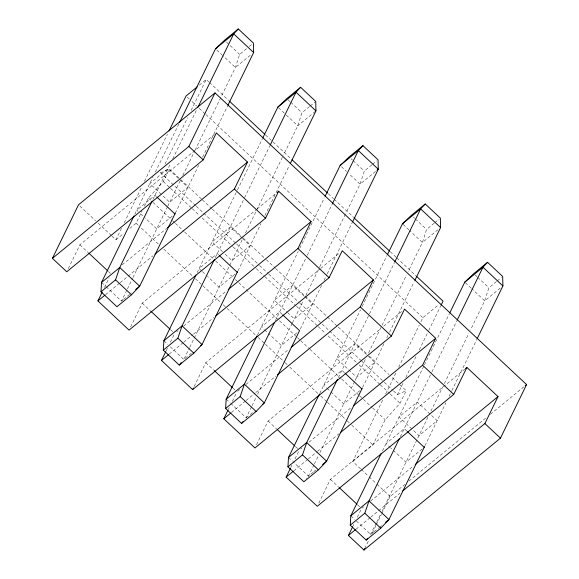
<?xml version="1.0" encoding="UTF-8"?>
<svg xmlns="http://www.w3.org/2000/svg" width="579" height="579" viewBox="0 0 579 579"><rect width="100%" height="100%" fill="white"/><g stroke="black" fill="none" stroke-linecap="round" stroke-linejoin="round"><path stroke-width="0.43" stroke-dasharray="2.9 2.17" d="M246.516 48.759L239.619 54.412L235.45 67.461L221.207 96.664M309.526 106.536L301.934 112.753L297.765 125.802L283.522 155.013M371.841 164.877L364.256 171.095L360.08 184.144L345.837 213.354M434.156 223.219L426.571 229.436L422.395 242.485L408.152 271.696M496.471 281.56L488.886 287.777L484.717 300.827L470.466 330.037M68.3 268.584L79.902 244.801L214.273 134.618M111.993 236.102L115.93 239.786L121.872 227.598M124.253 222.727L141.29 187.799M144.453 181.299L167.44 134.183M134.791 214.295L152.994 176.971M155.367 172.108L179.106 123.428M104.481 287.452L109.127 277.934M129.848 228.372L136.116 223.233L142.05 211.06M144.432 206.189L148.39 198.076L163.264 181.56L169.401 168.981L201.724 199.241M195.622 205.639L160.658 172.911L161.852 170.472M165.022 163.973L187.61 117.646M191.179 110.336L206.24 79.453L208.881 81.921M152.986 199.371L170.392 163.676M172.766 158.805L196.505 110.133M106.051 286.656L121.489 301.109L127.033 289.753M127.431 288.943L132.569 278.39M132.967 277.58L167.389 207M167.787 206.189L180.453 180.228M182.826 175.357L194.696 151.025M195.087 150.214L220.809 97.482M175.299 213.173L198.648 165.312M202.599 157.198L227.533 106.087M130.615 326.932L142.217 303.143L256.396 209.511M197.106 272.637L237.072 190.694M237.462 189.883L262.396 138.772M166.115 350.925L167.657 347.755M170.364 342.203L174.619 333.482M215.301 257.713L244.186 198.488M244.577 197.678L269.901 145.756M184.202 358.64L189.347 348.095M189.746 347.284L243.158 237.759M245.532 232.888L283.124 155.823M238.012 270.704L260.963 223.653M264.914 215.54L289.449 165.239M194.175 386.439L205.777 362.649L319.963 269.025M257.445 335.031L298.199 251.474M299.777 248.225L324.312 197.924M228.43 409.266L229.204 407.681M232.295 401.334L236.55 392.613M275.242 320.925L306.899 256.019M307.29 255.209L332.223 204.097M230.688 403.339L246.126 417.792L251.662 406.436M252.06 405.626L256.019 397.512M257.597 394.263L292.026 323.683M292.417 322.872L303.497 300.161M305.871 295.29L319.326 267.708M319.724 266.897L345.439 214.165M300.327 329.046L321.692 285.237M324.066 280.374L326.838 274.692M327.236 273.881L352.162 222.77M256.49 444.781L268.091 420.991L380.881 328.503M319.76 393.373L360.514 309.816M362.099 306.566L387.025 255.455M290.745 467.608L291.903 465.226M295.001 458.886L298.865 450.954M338.346 377.646L394.538 262.439M313.977 464.778L308.441 476.133L306.414 478.638M314.375 463.967L318.334 455.854M319.912 452.604L354.739 381.214M355.13 380.403L365.812 358.502M368.584 352.821L381.641 326.049M382.039 325.239L406.574 274.938M362.642 387.387L384.007 343.579M386.779 337.904L387.966 335.465M389.551 332.223L414.079 281.922M318.812 503.122L330.414 479.332L464.785 369.149M360.601 468.852L352.734 461.485L383.24 398.938M385.614 394.06L396.311 372.131M398.692 367.252L419.29 325.014M420.875 321.765L422.858 317.705L438.868 304.576M352.734 461.485L372.919 444.933L385.187 419.775L400.067 403.259L406.205 390.68L391.694 377.088M393.503 390.905L397.462 394.61L403.013 383.233M405.785 377.544L416.489 355.6M419.261 349.911L428.38 331.224M428.771 330.406L440.662 306.03M382.473 450.903L424.016 365.718M424.414 364.908L449.34 313.796M353.06 525.949L353.834 524.364M357.315 517.228L361.571 508.507L363.655 506.791M400.27 436.798L431.529 372.71M431.927 371.892L456.853 320.788M376.299 523.119L369.742 535.727M376.69 522.309L380.649 514.195M382.234 510.953L428.134 416.844M430.899 411.162L442.769 386.823M444.354 383.58L468.889 333.28M364.792 548.429L368.751 540.316M372.311 533.006L375.872 525.703M376.27 524.892L381.416 514.347M381.807 513.53L390.123 496.493L404.743 484.5M424.957 445.729L445.931 402.731M449.094 396.246L451.468 391.375M451.866 390.564L476.792 339.453M199.285 85.156L206.24 79.453M249.274 46.494L252.031 44.236M250.273 55.302L235.45 67.461L222.582 55.418M115.93 239.786L123.588 233.511M172.231 216.148L156.728 228.857L145.155 218.015M310.214 105.964L315.041 102.013M122.198 264.835L166.759 228.3M315.287 111.436L297.765 125.802L284.897 113.759M105.566 294.653L119.491 283.232M120.186 282.661L152.914 255.831M121.489 301.109L122.842 300.002M123.515 299.452L131.599 292.822M257.09 208.939L276.588 192.959M235.219 273.939L219.05 287.198L207.47 276.357M372.529 164.306L376.668 160.919M176.711 331.767L178.1 330.623M183.673 326.057L226.838 290.658M375.583 171.435L360.08 184.144L349.144 173.91M169.133 354.16L183.051 342.739M183.753 342.167L192.8 334.749M193.495 334.177L213.687 317.618M185.157 358.343L191.895 352.821M320.657 268.453L339.453 253.037M296.861 332.831L281.365 345.54L268.497 333.497M434.843 222.654L438.983 219.26M237.636 391.252L239.72 389.537M245.988 384.398L289.153 349.007M437.898 229.776L422.395 242.485L409.534 230.442M231.448 412.501L245.373 401.081M246.068 400.509L255.115 393.09M255.817 392.519L276.002 375.966M246.126 417.792L249.491 415.027M250.164 414.477L254.21 411.162M383.667 326.223L402.463 310.807M359.856 390.622L343.68 403.881L330.812 391.838M497.158 280.996L501.298 277.602M300.646 449.022L302.035 447.878M308.998 442.168L350.773 407.92M500.213 288.118L484.717 300.827L471.849 288.783M293.763 470.843L307.688 459.422M308.383 458.85L316.735 452.004M317.437 451.432L339.019 433.736M313.159 472.269L308.441 476.133L293.003 461.68M313.832 471.711L316.525 469.504M422.171 448.964L405.995 462.223L390.557 447.77M370.618 501.081L413.782 465.69M408.919 481.077L486.201 417.705M490.377 414.282L523.8 386.881M356.078 529.184L370.003 517.764M370.698 517.199L399.937 493.221M373.455 532.267L370.755 534.475L355.318 520.022M374.128 531.71L378.84 527.845M379.52 527.295L381.539 525.638M160.658 172.911L169.401 168.981M397.462 394.61L406.205 390.68M226.476 42.108L239.619 54.412M288.139 99.834L290.108 101.68M290.767 102.295L301.934 112.753M351.113 158.791L352.423 160.021M353.081 160.636L364.256 171.095M413.428 217.132L414.738 218.363M415.396 218.978L426.571 229.436M475.084 274.859L477.053 276.704M477.711 277.319L488.886 287.777M216.792 49.997L221.938 54.817M278.47 107.737L284.26 113.158M341.429 166.68L346.575 171.5M403.1 224.42L408.89 229.841M465.415 282.762L471.205 288.183M209.54 82.536L228.669 100.449M265.609 135.03L291.331 159.116M328.271 193.697L333.547 198.64M334.206 199.256L353.335 217.168M390.275 251.749L396.21 257.308M396.868 257.923L415.997 275.836M187.379 97.236L189.355 99.089M191.996 101.564L196.614 105.885M199.248 108.353L205.183 113.911M205.849 114.526L422.858 317.705M202.382 199.856L211.617 208.498M212.276 209.12L242.615 237.528M243.281 238.143L265.703 259.139M266.362 259.754L274.938 267.788M275.597 268.403L337.6 326.455M338.266 327.07L366.623 353.624M369.264 356.092L389.052 374.62M241.856 237.853L230.276 227.011L212.08 241.928L223.66 252.77M242.5 238.454L250.215 245.677L232.02 260.601L224.305 253.37M304.17 296.195L292.59 285.353L274.395 300.269L287.264 312.32M304.815 296.795L312.53 304.026L294.335 318.942L287.908 312.921M366.485 354.536L354.905 343.694L336.71 358.611L356.65 377.284L374.845 362.367L367.129 355.137M196.281 206.262L235.856 243.31M236.514 243.925L258.943 264.929M259.602 265.544L268.178 273.57M268.837 274.185L299.177 302.593M299.835 303.215L321.606 323.596M322.264 324.211L361.18 360.645M361.839 361.26L383.609 381.641M384.268 382.256L392.844 390.289M163.264 181.56L169.864 187.734M170.523 188.349L191.627 208.114M192.286 208.729L199.545 215.526M202.18 217.993L232.526 246.401M233.185 247.016L255.614 268.012M256.273 268.634L264.183 276.045M264.849 276.661L295.847 305.683M296.506 306.305L317.618 326.064M318.276 326.679L325.528 333.475M328.17 335.943L356.534 362.497M359.168 364.973L379.621 384.116M380.28 384.731L389.515 393.38M390.174 393.995L400.067 403.259M161.346 194.428L149.766 183.586L167.961 168.67L187.9 187.335L169.705 202.259L161.982 195.029M411.893 429.003L399.025 416.96L417.22 402.036L437.167 420.709L418.972 435.625L412.538 429.604M156.272 196.476L154.984 195.268L136.789 210.191L138.077 211.393M218.587 254.818L217.299 253.609L199.104 268.533L201.68 270.936M282.19 314.361L279.614 311.951L261.426 326.874L263.995 329.285M344.505 372.702L341.936 370.292L323.741 385.216L326.31 387.626M406.82 431.044L404.251 428.634L386.055 443.557L389.913 447.169M148.39 198.076L152.342 201.782M153.008 202.397L172.137 220.302M172.795 220.925L174.771 222.777M175.43 223.393L184.006 231.419M184.665 232.034L215.012 260.441M215.67 261.064L232.816 277.117M235.458 279.592L238.092 282.06M238.758 282.675L296.803 337.021M297.461 337.637L300.096 340.112M300.762 340.727L309.331 348.753M309.989 349.369L340.995 378.398M341.653 379.013L358.806 395.073M359.465 395.689L362.765 398.779M363.424 399.394L371.993 407.421M372.659 408.036L385.187 419.775M140.646 213.803L144.511 217.414M202.324 271.544L206.826 275.756M264.639 329.885L267.853 332.896M326.954 388.227L330.168 391.238M136.116 223.233L138.75 225.701M141.392 228.177L159.862 245.467M163.821 249.173L192.843 276.342M195.478 278.817L220.548 302.281M223.183 304.749L226.483 307.84M227.142 308.455L255.505 335.009M258.147 337.477L264.741 343.658M265.399 344.273L284.528 362.186M285.186 362.801L287.17 364.654M289.804 367.122L318.168 393.677M320.809 396.145L326.744 401.703M327.403 402.325L346.531 420.231M347.19 420.853L351.149 424.552M351.808 425.174L372.919 444.933M79.851 206.008L95.593 220.751M98.22 223.204L111.342 235.487M361.26 469.468L368.476 476.228M369.127 476.835L376.343 483.595M377.001 484.21L390.123 496.493M79.902 244.801L88.341 252.697M108.461 271.537L110.408 273.36M142.217 303.143L149.99 310.424M170.733 329.842L172.68 331.658M205.777 362.649L213.571 369.945M233.04 388.176L234.987 390M268.091 420.991L276.53 428.894M295.355 446.518L297.953 448.949M330.414 479.332L338.853 487.236M357.677 504.859L359.624 506.683M101.549 282.436L105.414 286.055M163.864 340.778L167.729 344.396M170.298 346.807L183.811 359.45M226.186 399.126L230.044 402.738M288.501 457.468L292.359 461.079M350.816 515.809L354.674 519.421"/><path stroke-width="0.87" d="M175.299 213.173L139.684 286.192L131.491 294.798L116.936 306.732L100.985 291.802L101.549 282.436L133.995 215.916M237.614 271.515L202.006 344.534L193.806 353.139L179.251 365.081L163.3 350.143L163.864 340.778L195.919 275.068M282.834 314.962L299.56 330.623L264.321 402.875L256.121 411.481L241.566 423.423L225.615 408.484L226.186 399.126L257.047 335.842M362.244 388.198L326.636 461.217L318.436 469.83L303.881 481.764L287.929 466.826L288.501 457.468L319.362 394.183M424.566 446.539L388.95 519.558L380.758 528.171L366.196 540.106L350.244 525.167L350.816 515.809L381.286 453.335M100.985 291.802L115.539 279.867L119.744 267.52L152.19 200.993M163.3 350.143L177.854 338.208L182.059 325.861L214.505 259.334M225.615 408.484L240.169 396.55L244.381 384.203L274.453 322.546M287.929 466.826L302.484 454.891L306.696 442.544L337.557 379.267M350.244 525.167L364.799 513.233L369.011 500.886L399.481 438.419M154.998 254.116L234.372 189.036L247.515 162.077L216.358 132.902L203.215 159.862L66.751 271.761L52.421 258.343L78.541 204.778L215.004 92.886L526.579 384.594L500.459 438.151L363.996 550.05L348.42 535.466L352.676 526.745M169.025 130.934L186.054 96.005L197.193 86.872M179.504 122.618L215.511 48.795L224.507 40.262L238.295 28.95L253.414 43.099L253.645 52.544L227.923 105.277M215.779 315.91L297.932 248.543L311.082 221.583L278.68 191.244L265.529 218.203L129.066 330.102L97.909 300.928L102.165 292.207M197.692 107.701L233.706 33.871L238.295 28.95M52.421 258.343L188.877 146.444L215.004 92.886M262.786 137.961L277.826 107.137L286.822 98.604L300.617 87.291L315.729 101.441L315.96 110.886L290.238 163.618M277.399 374.823L360.247 306.884L373.397 279.925L342.24 250.75L329.089 277.71L192.626 389.609L161.469 360.442L165.724 351.714M270.299 144.945L296.021 92.213L300.617 87.291M192.626 389.609L193.4 388.024M325.101 196.303L340.141 165.478L349.137 156.945L362.932 145.633L378.044 159.782L378.275 169.227L352.56 221.96M340.409 432.593L422.561 365.226L435.712 338.266L404.555 309.092L391.404 336.052L254.948 447.951L223.791 418.783L228.039 410.055M332.614 203.287L358.336 150.554L362.932 145.633M387.423 254.644L402.456 223.82L411.452 215.287L425.247 203.974L440.358 218.131L440.59 227.569L414.875 280.301M402.723 490.934L484.884 423.567L498.027 396.608L466.869 367.441L453.719 394.393L317.263 506.292L286.106 477.125L290.354 468.404M394.929 261.628L420.651 208.896L425.247 203.974M441.06 305.213L443.044 301.152L416.663 276.451M449.738 312.986L464.771 282.161L473.767 273.628L487.561 262.316L502.681 276.473L502.912 285.91L477.19 338.643M457.251 319.97L482.966 267.237L487.561 262.316M363.996 550.05L364.792 548.429M179.251 365.081L181.278 362.577M241.566 423.423L243.086 421.541M366.196 540.106L367.716 538.231M215.511 48.795L233.706 33.871L253.645 52.544M277.826 107.137L296.021 92.213L315.96 110.886M167.454 227.728L247.515 162.077M101.549 282.436L119.744 267.52L139.684 286.192L135.645 289.507M97.909 300.928L104.871 295.218M277.283 192.387L278.68 191.244M340.141 165.478L358.336 150.554L378.275 169.227L376.929 170.327M163.864 340.778L182.059 325.861L202.006 344.534L200.652 345.634M228.227 289.522L311.082 221.583M161.469 360.442L168.431 354.732M402.456 223.82L420.651 208.896L440.59 227.569M226.186 399.126L244.381 384.203L264.321 402.875L262.294 404.533M291.244 347.291L373.397 279.925M223.791 418.783L230.753 413.073M464.771 282.161L482.966 267.237L502.912 285.91M288.501 457.468L306.696 442.544L326.636 461.217L322.59 464.532M353.559 405.633L435.712 338.266M286.106 477.125L293.068 471.415M465.48 368.577L466.869 367.441M350.816 515.809L369.011 500.886L388.95 519.558L385.585 522.323M415.179 464.546L498.027 396.608M525.189 385.737L526.579 384.594M348.42 535.466L355.383 529.756M229.327 101.064L264.95 134.415M291.99 159.732L327.613 193.082M353.993 217.784L389.616 251.127M188.877 146.444L203.215 159.862M234.372 189.036L265.529 218.203M297.932 248.543L329.089 277.71M360.247 306.884L391.404 336.052M422.561 365.226L453.719 394.393M484.884 423.567L500.459 438.151M156.916 197.077L174.923 213.941M219.231 255.419L237.245 272.282M345.149 373.303L361.875 388.965M407.464 431.644L424.19 447.306M88.985 253.305L107.81 270.929M150.641 311.032L170.081 329.234M214.216 370.553L232.389 387.568M277.182 429.502L294.711 445.91M339.497 487.844L357.026 504.251M115.539 279.867L131.491 294.798M177.854 338.208L193.806 353.139M240.169 396.55L256.121 411.481M302.484 454.891L318.436 469.83M364.799 513.233L380.758 528.171"/></g></svg>
